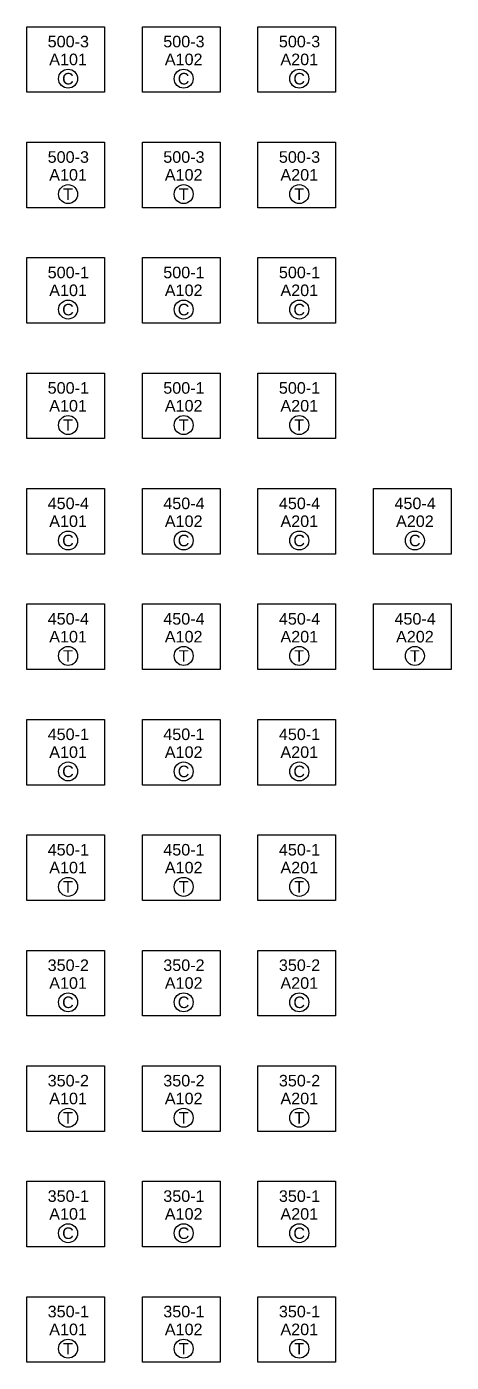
# Model space of a CAD drawing. Extents: x 406321 to 410167, y 2905000 to 2907357.
# Drawn here: x 409500 to 409867, y 2905000 to 2906157 of the extents above; entities that cross this region are included whole.
import ezdxf

# ---------------------------------------------------------------- set-up
doc = ezdxf.new("R2010")
doc.units = 0
doc.header["$LTSCALE"] = 10
doc.header["$MEASUREMENT"] = 0
doc.layers.add('X- Arch Drawings$0$GUIDE-FRAME', color=241, linetype='Continuous')
doc.layers.add('X- Arch Drawings$0$GUIDE-TEXT', color=250, linetype='Continuous')
doc.styles.add('X- Arch Drawings$0$ANNO-A-XS', font='arial.ttf', dxfattribs={"height": 2})

# ---------------------------------------------------------------- blocks, each defined once
blk = doc.blocks.new('X- Arch Drawings$0$500-3C-A101')
at = {"layer": 'X- Arch Drawings$0$GUIDE-FRAME'}
blk.add_lwpolyline([(1250000, 1251800), (1317200, 1251800), (1317200, 1195000), (1250000, 1195000)], close=True, dxfattribs=at)
blk.add_lwpolyline([(1250000, 1251800), (1317200, 1251800), (1317200, 1195000), (1250000, 1195000)], close=True, dxfattribs=at)
at = {"layer": 'X- Arch Drawings$0$GUIDE-TEXT'}
blk.add_circle((1285728, 1206787), 8213, dxfattribs=at)
at = {"layer": 'X- Arch Drawings$0$GUIDE-TEXT', "style": 'X- Arch Drawings$0$ANNO-A-XS'}
for s, p in [('500-3', (1268092, 1233942)), ('A101', (1269438, 1218485)), ('C', (1280612, 1201787))]:
    blk.add_text(s, height=10000, dxfattribs=at).set_placement(p)
blk = doc.blocks.new('X- Arch Drawings$0$500-3C-A102')
at = {"layer": 'X- Arch Drawings$0$GUIDE-FRAME'}
blk.add_lwpolyline([(1350000, 1251800), (1417200, 1251800), (1417200, 1195000), (1350000, 1195000)], close=True, dxfattribs=at)
blk.add_lwpolyline([(1350000, 1251800), (1417200, 1251800), (1417200, 1195000), (1350000, 1195000)], close=True, dxfattribs=at)
at = {"layer": 'X- Arch Drawings$0$GUIDE-TEXT'}
blk.add_circle((1385728, 1206787), 8213, dxfattribs=at)
at = {"layer": 'X- Arch Drawings$0$GUIDE-TEXT', "style": 'X- Arch Drawings$0$ANNO-A-XS'}
for s, p in [('500-3', (1368092, 1233942)), ('A102', (1369438, 1218485)), ('C', (1380612, 1201787))]:
    blk.add_text(s, height=10000, dxfattribs=at).set_placement(p)
blk = doc.blocks.new('X- Arch Drawings$0$500-3C-A201')
at = {"layer": 'X- Arch Drawings$0$GUIDE-FRAME'}
blk.add_lwpolyline([(1450000, 1251800), (1517200, 1251800), (1517200, 1195000), (1450000, 1195000)], close=True, dxfattribs=at)
blk.add_lwpolyline([(1450000, 1251800), (1517200, 1251800), (1517200, 1195000), (1450000, 1195000)], close=True, dxfattribs=at)
at = {"layer": 'X- Arch Drawings$0$GUIDE-TEXT'}
blk.add_circle((1485728, 1206787), 8213, dxfattribs=at)
at = {"layer": 'X- Arch Drawings$0$GUIDE-TEXT', "style": 'X- Arch Drawings$0$ANNO-A-XS'}
for s, p in [('500-3', (1468092, 1233942)), ('A201', (1469438, 1218485)), ('C', (1480612, 1201787))]:
    blk.add_text(s, height=10000, dxfattribs=at).set_placement(p)
blk = doc.blocks.new('X- Arch Drawings$0$500-3T-A101')
at = {"layer": 'X- Arch Drawings$0$GUIDE-FRAME'}
blk.add_lwpolyline([(1250000, 1151800), (1317200, 1151800), (1317200, 1095000), (1250000, 1095000)], close=True, dxfattribs=at)
blk.add_lwpolyline([(1250000, 1151800), (1317200, 1151800), (1317200, 1095000), (1250000, 1095000)], close=True, dxfattribs=at)
at = {"layer": 'X- Arch Drawings$0$GUIDE-TEXT'}
blk.add_circle((1285728, 1106787), 8213, dxfattribs=at)
at = {"layer": 'X- Arch Drawings$0$GUIDE-TEXT', "style": 'X- Arch Drawings$0$ANNO-A-XS'}
for s, p in [('500-3', (1268092, 1133942)), ('A101', (1269438, 1118485)), ('T', (1281438, 1101787))]:
    blk.add_text(s, height=10000, dxfattribs=at).set_placement(p)
blk = doc.blocks.new('X- Arch Drawings$0$500-3T-A102')
at = {"layer": 'X- Arch Drawings$0$GUIDE-FRAME'}
blk.add_lwpolyline([(1350000, 1151800), (1417200, 1151800), (1417200, 1095000), (1350000, 1095000)], close=True, dxfattribs=at)
blk.add_lwpolyline([(1350000, 1151800), (1417200, 1151800), (1417200, 1095000), (1350000, 1095000)], close=True, dxfattribs=at)
at = {"layer": 'X- Arch Drawings$0$GUIDE-TEXT'}
blk.add_circle((1385728, 1106787), 8213, dxfattribs=at)
at = {"layer": 'X- Arch Drawings$0$GUIDE-TEXT', "style": 'X- Arch Drawings$0$ANNO-A-XS'}
for s, p in [('500-3', (1368092, 1133942)), ('A102', (1369438, 1118485)), ('T', (1381438, 1101787))]:
    blk.add_text(s, height=10000, dxfattribs=at).set_placement(p)
blk = doc.blocks.new('X- Arch Drawings$0$500-3T-A201')
at = {"layer": 'X- Arch Drawings$0$GUIDE-FRAME'}
blk.add_lwpolyline([(1450000, 1151800), (1517200, 1151800), (1517200, 1095000), (1450000, 1095000)], close=True, dxfattribs=at)
blk.add_lwpolyline([(1450000, 1151800), (1517200, 1151800), (1517200, 1095000), (1450000, 1095000)], close=True, dxfattribs=at)
at = {"layer": 'X- Arch Drawings$0$GUIDE-TEXT'}
blk.add_circle((1485728, 1106787), 8213, dxfattribs=at)
at = {"layer": 'X- Arch Drawings$0$GUIDE-TEXT', "style": 'X- Arch Drawings$0$ANNO-A-XS'}
for s, p in [('500-3', (1468092, 1133942)), ('A201', (1469438, 1118485)), ('T', (1481438, 1101787))]:
    blk.add_text(s, height=10000, dxfattribs=at).set_placement(p)
blk = doc.blocks.new('X- Arch Drawings$0$500-1C-A101')
at = {"layer": 'X- Arch Drawings$0$GUIDE-FRAME'}
blk.add_lwpolyline([(1250000, 1051800), (1317200, 1051800), (1317200, 995000), (1250000, 995000)], close=True, dxfattribs=at)
blk.add_lwpolyline([(1250000, 1051800), (1317200, 1051800), (1317200, 995000), (1250000, 995000)], close=True, dxfattribs=at)
at = {"layer": 'X- Arch Drawings$0$GUIDE-TEXT'}
blk.add_circle((1285728, 1006787), 8213, dxfattribs=at)
at = {"layer": 'X- Arch Drawings$0$GUIDE-TEXT', "style": 'X- Arch Drawings$0$ANNO-A-XS'}
for s, p in [('500-1', (1268092, 1033942)), ('A101', (1269438, 1018485)), ('C', (1280612, 1001787))]:
    blk.add_text(s, height=10000, dxfattribs=at).set_placement(p)
blk = doc.blocks.new('X- Arch Drawings$0$500-1C-A102')
at = {"layer": 'X- Arch Drawings$0$GUIDE-FRAME'}
blk.add_lwpolyline([(1350000, 1051800), (1417200, 1051800), (1417200, 995000), (1350000, 995000)], close=True, dxfattribs=at)
blk.add_lwpolyline([(1350000, 1051800), (1417200, 1051800), (1417200, 995000), (1350000, 995000)], close=True, dxfattribs=at)
at = {"layer": 'X- Arch Drawings$0$GUIDE-TEXT'}
blk.add_circle((1385728, 1006787), 8213, dxfattribs=at)
at = {"layer": 'X- Arch Drawings$0$GUIDE-TEXT', "style": 'X- Arch Drawings$0$ANNO-A-XS'}
for s, p in [('500-1', (1368092, 1033942)), ('A102', (1369438, 1018485)), ('C', (1380612, 1001787))]:
    blk.add_text(s, height=10000, dxfattribs=at).set_placement(p)
blk = doc.blocks.new('X- Arch Drawings$0$500-1C-A201')
at = {"layer": 'X- Arch Drawings$0$GUIDE-FRAME'}
blk.add_lwpolyline([(1450000, 1051800), (1517200, 1051800), (1517200, 995000), (1450000, 995000)], close=True, dxfattribs=at)
blk.add_lwpolyline([(1450000, 1051800), (1517200, 1051800), (1517200, 995000), (1450000, 995000)], close=True, dxfattribs=at)
at = {"layer": 'X- Arch Drawings$0$GUIDE-TEXT'}
blk.add_circle((1485728, 1006787), 8213, dxfattribs=at)
at = {"layer": 'X- Arch Drawings$0$GUIDE-TEXT', "style": 'X- Arch Drawings$0$ANNO-A-XS'}
for s, p in [('500-1', (1468092, 1033942)), ('A201', (1469438, 1018485)), ('C', (1480612, 1001787))]:
    blk.add_text(s, height=10000, dxfattribs=at).set_placement(p)
blk = doc.blocks.new('X- Arch Drawings$0$500-1T-A101')
at = {"layer": 'X- Arch Drawings$0$GUIDE-FRAME'}
blk.add_lwpolyline([(1250000, 951800), (1317200, 951800), (1317200, 895000), (1250000, 895000)], close=True, dxfattribs=at)
blk.add_lwpolyline([(1250000, 951800), (1317200, 951800), (1317200, 895000), (1250000, 895000)], close=True, dxfattribs=at)
at = {"layer": 'X- Arch Drawings$0$GUIDE-TEXT'}
blk.add_circle((1285728, 906787), 8213, dxfattribs=at)
at = {"layer": 'X- Arch Drawings$0$GUIDE-TEXT', "style": 'X- Arch Drawings$0$ANNO-A-XS'}
for s, p in [('500-1', (1268092, 933942)), ('A101', (1269438, 918485)), ('T', (1281438, 901787))]:
    blk.add_text(s, height=10000, dxfattribs=at).set_placement(p)
blk = doc.blocks.new('X- Arch Drawings$0$500-1T-A102')
at = {"layer": 'X- Arch Drawings$0$GUIDE-FRAME'}
blk.add_lwpolyline([(1350000, 951800), (1417200, 951800), (1417200, 895000), (1350000, 895000)], close=True, dxfattribs=at)
blk.add_lwpolyline([(1350000, 951800), (1417200, 951800), (1417200, 895000), (1350000, 895000)], close=True, dxfattribs=at)
at = {"layer": 'X- Arch Drawings$0$GUIDE-TEXT'}
blk.add_circle((1385728, 906787), 8213, dxfattribs=at)
at = {"layer": 'X- Arch Drawings$0$GUIDE-TEXT', "style": 'X- Arch Drawings$0$ANNO-A-XS'}
for s, p in [('500-1', (1368092, 933942)), ('A102', (1369438, 918485)), ('T', (1381438, 901787))]:
    blk.add_text(s, height=10000, dxfattribs=at).set_placement(p)
blk = doc.blocks.new('X- Arch Drawings$0$500-1T-A201')
at = {"layer": 'X- Arch Drawings$0$GUIDE-FRAME'}
blk.add_lwpolyline([(1450000, 951800), (1517200, 951800), (1517200, 895000), (1450000, 895000)], close=True, dxfattribs=at)
at = {"layer": 'X- Arch Drawings$0$GUIDE-TEXT'}
blk.add_circle((1485728, 906787), 8213, dxfattribs=at)
at = {"layer": 'X- Arch Drawings$0$GUIDE-TEXT', "style": 'X- Arch Drawings$0$ANNO-A-XS'}
for s, p in [('500-1', (1468092, 933942)), ('A201', (1469438, 918485)), ('T', (1481438, 901787))]:
    blk.add_text(s, height=10000, dxfattribs=at).set_placement(p)
blk = doc.blocks.new('X- Arch Drawings$0$450-4C-A101')
at = {"layer": 'X- Arch Drawings$0$GUIDE-FRAME'}
blk.add_lwpolyline([(1250000, 851800), (1317200, 851800), (1317200, 795000), (1250000, 795000)], close=True, dxfattribs=at)
blk.add_lwpolyline([(1250000, 851800), (1317200, 851800), (1317200, 795000), (1250000, 795000)], close=True, dxfattribs=at)
at = {"layer": 'X- Arch Drawings$0$GUIDE-TEXT'}
blk.add_circle((1285728, 806787), 8213, dxfattribs=at)
at = {"layer": 'X- Arch Drawings$0$GUIDE-TEXT', "style": 'X- Arch Drawings$0$ANNO-A-XS'}
for s, p in [('450-4', (1268092, 833942)), ('A101', (1269438, 818485)), ('C', (1280612, 801787))]:
    blk.add_text(s, height=10000, dxfattribs=at).set_placement(p)
blk = doc.blocks.new('X- Arch Drawings$0$450-4C-A102')
at = {"layer": 'X- Arch Drawings$0$GUIDE-FRAME'}
blk.add_lwpolyline([(1350000, 851800), (1417200, 851800), (1417200, 795000), (1350000, 795000)], close=True, dxfattribs=at)
blk.add_lwpolyline([(1350000, 851800), (1417200, 851800), (1417200, 795000), (1350000, 795000)], close=True, dxfattribs=at)
at = {"layer": 'X- Arch Drawings$0$GUIDE-TEXT'}
blk.add_circle((1385728, 806787), 8213, dxfattribs=at)
at = {"layer": 'X- Arch Drawings$0$GUIDE-TEXT', "style": 'X- Arch Drawings$0$ANNO-A-XS'}
for s, p in [('450-4', (1368092, 833942)), ('A102', (1369438, 818485)), ('C', (1380612, 801787))]:
    blk.add_text(s, height=10000, dxfattribs=at).set_placement(p)
blk = doc.blocks.new('X- Arch Drawings$0$450-4C-A201')
at = {"layer": 'X- Arch Drawings$0$GUIDE-FRAME'}
blk.add_lwpolyline([(1450000, 851800), (1517200, 851800), (1517200, 795000), (1450000, 795000)], close=True, dxfattribs=at)
blk.add_lwpolyline([(1450000, 851800), (1517200, 851800), (1517200, 795000), (1450000, 795000)], close=True, dxfattribs=at)
at = {"layer": 'X- Arch Drawings$0$GUIDE-TEXT'}
blk.add_circle((1485728, 806787), 8213, dxfattribs=at)
at = {"layer": 'X- Arch Drawings$0$GUIDE-TEXT', "style": 'X- Arch Drawings$0$ANNO-A-XS'}
for s, p in [('450-4', (1468092, 833942)), ('A201', (1469438, 818485)), ('C', (1480612, 801787))]:
    blk.add_text(s, height=10000, dxfattribs=at).set_placement(p)
blk = doc.blocks.new('X- Arch Drawings$0$450-4C-A202')
at = {"layer": 'X- Arch Drawings$0$GUIDE-FRAME'}
blk.add_lwpolyline([(1550000, 851800), (1617200, 851800), (1617200, 795000), (1550000, 795000)], close=True, dxfattribs=at)
blk.add_lwpolyline([(1550000, 851800), (1617200, 851800), (1617200, 795000), (1550000, 795000)], close=True, dxfattribs=at)
at = {"layer": 'X- Arch Drawings$0$GUIDE-TEXT'}
blk.add_circle((1585728, 806787), 8213, dxfattribs=at)
at = {"layer": 'X- Arch Drawings$0$GUIDE-TEXT', "style": 'X- Arch Drawings$0$ANNO-A-XS'}
for s, p in [('450-4', (1568092, 833942)), ('A202', (1569438, 818485)), ('C', (1580612, 801787))]:
    blk.add_text(s, height=10000, dxfattribs=at).set_placement(p)
blk = doc.blocks.new('X- Arch Drawings$0$450-4T-A101')
at = {"layer": 'X- Arch Drawings$0$GUIDE-FRAME'}
blk.add_lwpolyline([(1250000, 751800), (1317200, 751800), (1317200, 695000), (1250000, 695000)], close=True, dxfattribs=at)
blk.add_lwpolyline([(1250000, 751800), (1317200, 751800), (1317200, 695000), (1250000, 695000)], close=True, dxfattribs=at)
at = {"layer": 'X- Arch Drawings$0$GUIDE-TEXT'}
blk.add_circle((1285728, 706787), 8213, dxfattribs=at)
at = {"layer": 'X- Arch Drawings$0$GUIDE-TEXT', "style": 'X- Arch Drawings$0$ANNO-A-XS'}
for s, p in [('450-4', (1268092, 733942)), ('A101', (1269438, 718485)), ('T', (1281438, 701787))]:
    blk.add_text(s, height=10000, dxfattribs=at).set_placement(p)
blk = doc.blocks.new('X- Arch Drawings$0$450-4T-A102')
at = {"layer": 'X- Arch Drawings$0$GUIDE-FRAME'}
blk.add_lwpolyline([(1350000, 751800), (1417200, 751800), (1417200, 695000), (1350000, 695000)], close=True, dxfattribs=at)
blk.add_lwpolyline([(1350000, 751800), (1417200, 751800), (1417200, 695000), (1350000, 695000)], close=True, dxfattribs=at)
at = {"layer": 'X- Arch Drawings$0$GUIDE-TEXT'}
blk.add_circle((1385728, 706787), 8213, dxfattribs=at)
at = {"layer": 'X- Arch Drawings$0$GUIDE-TEXT', "style": 'X- Arch Drawings$0$ANNO-A-XS'}
for s, p in [('450-4', (1368092, 733942)), ('A102', (1369438, 718485)), ('T', (1381438, 701787))]:
    blk.add_text(s, height=10000, dxfattribs=at).set_placement(p)
blk = doc.blocks.new('X- Arch Drawings$0$450-4T-A201')
at = {"layer": 'X- Arch Drawings$0$GUIDE-FRAME'}
blk.add_lwpolyline([(1450000, 751800), (1517200, 751800), (1517200, 695000), (1450000, 695000)], close=True, dxfattribs=at)
blk.add_lwpolyline([(1450000, 751800), (1517200, 751800), (1517200, 695000), (1450000, 695000)], close=True, dxfattribs=at)
at = {"layer": 'X- Arch Drawings$0$GUIDE-TEXT'}
blk.add_circle((1485728, 706787), 8213, dxfattribs=at)
at = {"layer": 'X- Arch Drawings$0$GUIDE-TEXT', "style": 'X- Arch Drawings$0$ANNO-A-XS'}
for s, p in [('450-4', (1468092, 733942)), ('A201', (1469438, 718485)), ('T', (1481438, 701787))]:
    blk.add_text(s, height=10000, dxfattribs=at).set_placement(p)
blk = doc.blocks.new('X- Arch Drawings$0$450-4T-A202')
at = {"layer": 'X- Arch Drawings$0$GUIDE-FRAME'}
blk.add_lwpolyline([(1550000, 751800), (1617200, 751800), (1617200, 695000), (1550000, 695000)], close=True, dxfattribs=at)
blk.add_lwpolyline([(1550000, 751800), (1617200, 751800), (1617200, 695000), (1550000, 695000)], close=True, dxfattribs=at)
at = {"layer": 'X- Arch Drawings$0$GUIDE-TEXT'}
blk.add_circle((1585728, 706787), 8213, dxfattribs=at)
at = {"layer": 'X- Arch Drawings$0$GUIDE-TEXT', "style": 'X- Arch Drawings$0$ANNO-A-XS'}
for s, p in [('450-4', (1568092, 733942)), ('A202', (1569438, 718485)), ('T', (1581438, 701787))]:
    blk.add_text(s, height=10000, dxfattribs=at).set_placement(p)
blk = doc.blocks.new('X- Arch Drawings$0$450-1C-A101')
at = {"layer": 'X- Arch Drawings$0$GUIDE-FRAME'}
blk.add_lwpolyline([(1250000, 651800), (1317200, 651800), (1317200, 595000), (1250000, 595000)], close=True, dxfattribs=at)
blk.add_lwpolyline([(1250000, 651800), (1317200, 651800), (1317200, 595000), (1250000, 595000)], close=True, dxfattribs=at)
at = {"layer": 'X- Arch Drawings$0$GUIDE-TEXT'}
blk.add_circle((1285728, 606787), 8213, dxfattribs=at)
at = {"layer": 'X- Arch Drawings$0$GUIDE-TEXT', "style": 'X- Arch Drawings$0$ANNO-A-XS'}
for s, p in [('450-1', (1268092, 633942)), ('A101', (1269438, 618485)), ('C', (1280612, 601787))]:
    blk.add_text(s, height=10000, dxfattribs=at).set_placement(p)
blk = doc.blocks.new('X- Arch Drawings$0$450-1C-A102')
at = {"layer": 'X- Arch Drawings$0$GUIDE-FRAME'}
blk.add_lwpolyline([(1350000, 651800), (1417200, 651800), (1417200, 595000), (1350000, 595000)], close=True, dxfattribs=at)
blk.add_lwpolyline([(1350000, 651800), (1417200, 651800), (1417200, 595000), (1350000, 595000)], close=True, dxfattribs=at)
at = {"layer": 'X- Arch Drawings$0$GUIDE-TEXT'}
blk.add_circle((1385728, 606787), 8213, dxfattribs=at)
at = {"layer": 'X- Arch Drawings$0$GUIDE-TEXT', "style": 'X- Arch Drawings$0$ANNO-A-XS'}
for s, p in [('450-1', (1368092, 633942)), ('A102', (1369438, 618485)), ('C', (1380612, 601787))]:
    blk.add_text(s, height=10000, dxfattribs=at).set_placement(p)
blk = doc.blocks.new('X- Arch Drawings$0$450-1C-A201')
at = {"layer": 'X- Arch Drawings$0$GUIDE-FRAME'}
blk.add_lwpolyline([(1450000, 651800), (1517200, 651800), (1517200, 595000), (1450000, 595000)], close=True, dxfattribs=at)
blk.add_lwpolyline([(1450000, 651800), (1517200, 651800), (1517200, 595000), (1450000, 595000)], close=True, dxfattribs=at)
at = {"layer": 'X- Arch Drawings$0$GUIDE-TEXT'}
blk.add_circle((1485728, 606787), 8213, dxfattribs=at)
at = {"layer": 'X- Arch Drawings$0$GUIDE-TEXT', "style": 'X- Arch Drawings$0$ANNO-A-XS'}
for s, p in [('450-1', (1468092, 633942)), ('A201', (1469438, 618485)), ('C', (1480612, 601787))]:
    blk.add_text(s, height=10000, dxfattribs=at).set_placement(p)
blk = doc.blocks.new('X- Arch Drawings$0$450-1T-A101')
at = {"layer": 'X- Arch Drawings$0$GUIDE-FRAME'}
blk.add_lwpolyline([(1250000, 551800), (1317200, 551800), (1317200, 495000), (1250000, 495000)], close=True, dxfattribs=at)
blk.add_lwpolyline([(1250000, 551800), (1317200, 551800), (1317200, 495000), (1250000, 495000)], close=True, dxfattribs=at)
at = {"layer": 'X- Arch Drawings$0$GUIDE-TEXT'}
blk.add_circle((1285728, 506787), 8213, dxfattribs=at)
at = {"layer": 'X- Arch Drawings$0$GUIDE-TEXT', "style": 'X- Arch Drawings$0$ANNO-A-XS'}
for s, p in [('450-1', (1268092, 533942)), ('A101', (1269438, 518485)), ('T', (1281438, 501787))]:
    blk.add_text(s, height=10000, dxfattribs=at).set_placement(p)
blk = doc.blocks.new('X- Arch Drawings$0$450-1T-A102')
at = {"layer": 'X- Arch Drawings$0$GUIDE-FRAME'}
blk.add_lwpolyline([(1350000, 551800), (1417200, 551800), (1417200, 495000), (1350000, 495000)], close=True, dxfattribs=at)
blk.add_lwpolyline([(1350000, 551800), (1417200, 551800), (1417200, 495000), (1350000, 495000)], close=True, dxfattribs=at)
at = {"layer": 'X- Arch Drawings$0$GUIDE-TEXT'}
blk.add_circle((1385728, 506787), 8213, dxfattribs=at)
at = {"layer": 'X- Arch Drawings$0$GUIDE-TEXT', "style": 'X- Arch Drawings$0$ANNO-A-XS'}
for s, p in [('450-1', (1368092, 533942)), ('A102', (1369438, 518485)), ('T', (1381438, 501787))]:
    blk.add_text(s, height=10000, dxfattribs=at).set_placement(p)
blk = doc.blocks.new('X- Arch Drawings$0$450-1T-A201')
at = {"layer": 'X- Arch Drawings$0$GUIDE-FRAME'}
blk.add_lwpolyline([(1450000, 551800), (1517200, 551800), (1517200, 495000), (1450000, 495000)], close=True, dxfattribs=at)
blk.add_lwpolyline([(1450000, 551800), (1517200, 551800), (1517200, 495000), (1450000, 495000)], close=True, dxfattribs=at)
at = {"layer": 'X- Arch Drawings$0$GUIDE-TEXT'}
blk.add_circle((1485728, 506787), 8213, dxfattribs=at)
at = {"layer": 'X- Arch Drawings$0$GUIDE-TEXT', "style": 'X- Arch Drawings$0$ANNO-A-XS'}
for s, p in [('450-1', (1468092, 533942)), ('A201', (1469438, 518485)), ('T', (1481438, 501787))]:
    blk.add_text(s, height=10000, dxfattribs=at).set_placement(p)
blk = doc.blocks.new('X- Arch Drawings$0$350-2C-A101')
at = {"layer": 'X- Arch Drawings$0$GUIDE-FRAME'}
blk.add_lwpolyline([(1250000, 451800), (1317200, 451800), (1317200, 395000), (1250000, 395000)], close=True, dxfattribs=at)
blk.add_lwpolyline([(1250000, 451800), (1317200, 451800), (1317200, 395000), (1250000, 395000)], close=True, dxfattribs=at)
at = {"layer": 'X- Arch Drawings$0$GUIDE-TEXT'}
blk.add_circle((1285728, 406787), 8213, dxfattribs=at)
at = {"layer": 'X- Arch Drawings$0$GUIDE-TEXT', "style": 'X- Arch Drawings$0$ANNO-A-XS'}
for s, p in [('350-2', (1268092, 433942)), ('A101', (1269438, 418485)), ('C', (1280612, 401787))]:
    blk.add_text(s, height=10000, dxfattribs=at).set_placement(p)
blk = doc.blocks.new('X- Arch Drawings$0$350-2C-A102')
at = {"layer": 'X- Arch Drawings$0$GUIDE-FRAME'}
blk.add_lwpolyline([(1350000, 451800), (1417200, 451800), (1417200, 395000), (1350000, 395000)], close=True, dxfattribs=at)
blk.add_lwpolyline([(1350000, 451800), (1417200, 451800), (1417200, 395000), (1350000, 395000)], close=True, dxfattribs=at)
at = {"layer": 'X- Arch Drawings$0$GUIDE-TEXT'}
blk.add_circle((1385728, 406787), 8213, dxfattribs=at)
at = {"layer": 'X- Arch Drawings$0$GUIDE-TEXT', "style": 'X- Arch Drawings$0$ANNO-A-XS'}
for s, p in [('350-2', (1368092, 433942)), ('A102', (1369438, 418485)), ('C', (1380612, 401787))]:
    blk.add_text(s, height=10000, dxfattribs=at).set_placement(p)
blk = doc.blocks.new('X- Arch Drawings$0$350-2C-A201')
at = {"layer": 'X- Arch Drawings$0$GUIDE-FRAME'}
blk.add_lwpolyline([(1450000, 451800), (1517200, 451800), (1517200, 395000), (1450000, 395000)], close=True, dxfattribs=at)
blk.add_lwpolyline([(1450000, 451800), (1517200, 451800), (1517200, 395000), (1450000, 395000)], close=True, dxfattribs=at)
at = {"layer": 'X- Arch Drawings$0$GUIDE-TEXT'}
blk.add_circle((1485728, 406787), 8213, dxfattribs=at)
at = {"layer": 'X- Arch Drawings$0$GUIDE-TEXT', "style": 'X- Arch Drawings$0$ANNO-A-XS'}
for s, p in [('350-2', (1468092, 433942)), ('A201', (1469438, 418485)), ('C', (1480612, 401787))]:
    blk.add_text(s, height=10000, dxfattribs=at).set_placement(p)
blk = doc.blocks.new('X- Arch Drawings$0$350-2T-A101')
at = {"layer": 'X- Arch Drawings$0$GUIDE-FRAME'}
blk.add_lwpolyline([(1250000, 351800), (1317200, 351800), (1317200, 295000), (1250000, 295000)], close=True, dxfattribs=at)
blk.add_lwpolyline([(1250000, 351800), (1317200, 351800), (1317200, 295000), (1250000, 295000)], close=True, dxfattribs=at)
at = {"layer": 'X- Arch Drawings$0$GUIDE-TEXT'}
blk.add_circle((1285728, 306787), 8213, dxfattribs=at)
at = {"layer": 'X- Arch Drawings$0$GUIDE-TEXT', "style": 'X- Arch Drawings$0$ANNO-A-XS'}
for s, p in [('350-2', (1268092, 333942)), ('A101', (1269438, 318485)), ('T', (1281438, 301787))]:
    blk.add_text(s, height=10000, dxfattribs=at).set_placement(p)
blk = doc.blocks.new('X- Arch Drawings$0$350-2T-A102')
at = {"layer": 'X- Arch Drawings$0$GUIDE-FRAME'}
blk.add_lwpolyline([(1350000, 351800), (1417200, 351800), (1417200, 295000), (1350000, 295000)], close=True, dxfattribs=at)
blk.add_lwpolyline([(1350000, 351800), (1417200, 351800), (1417200, 295000), (1350000, 295000)], close=True, dxfattribs=at)
at = {"layer": 'X- Arch Drawings$0$GUIDE-TEXT'}
blk.add_circle((1385728, 306787), 8213, dxfattribs=at)
at = {"layer": 'X- Arch Drawings$0$GUIDE-TEXT', "style": 'X- Arch Drawings$0$ANNO-A-XS'}
for s, p in [('350-2', (1368092, 333942)), ('A102', (1369438, 318485)), ('T', (1381438, 301787))]:
    blk.add_text(s, height=10000, dxfattribs=at).set_placement(p)
blk = doc.blocks.new('X- Arch Drawings$0$350-2T-A201')
at = {"layer": 'X- Arch Drawings$0$GUIDE-FRAME'}
blk.add_lwpolyline([(1450000, 351800), (1517200, 351800), (1517200, 295000), (1450000, 295000)], close=True, dxfattribs=at)
blk.add_lwpolyline([(1450000, 351800), (1517200, 351800), (1517200, 295000), (1450000, 295000)], close=True, dxfattribs=at)
at = {"layer": 'X- Arch Drawings$0$GUIDE-TEXT'}
blk.add_circle((1485728, 306787), 8213, dxfattribs=at)
at = {"layer": 'X- Arch Drawings$0$GUIDE-TEXT', "style": 'X- Arch Drawings$0$ANNO-A-XS'}
for s, p in [('350-2', (1468092, 333942)), ('A201', (1469438, 318485)), ('T', (1481438, 301787))]:
    blk.add_text(s, height=10000, dxfattribs=at).set_placement(p)
blk = doc.blocks.new('X- Arch Drawings$0$350-1C-A101')
at = {"layer": 'X- Arch Drawings$0$GUIDE-FRAME'}
blk.add_lwpolyline([(1250000, 251800), (1317200, 251800), (1317200, 195000), (1250000, 195000)], close=True, dxfattribs=at)
blk.add_lwpolyline([(1250000, 251800), (1317200, 251800), (1317200, 195000), (1250000, 195000)], close=True, dxfattribs=at)
at = {"layer": 'X- Arch Drawings$0$GUIDE-TEXT'}
blk.add_circle((1285728, 206787), 8213, dxfattribs=at)
at = {"layer": 'X- Arch Drawings$0$GUIDE-TEXT', "style": 'X- Arch Drawings$0$ANNO-A-XS'}
for s, p in [('350-1', (1268092, 233942)), ('A101', (1269438, 218485)), ('C', (1280612, 201787))]:
    blk.add_text(s, height=10000, dxfattribs=at).set_placement(p)
blk = doc.blocks.new('X- Arch Drawings$0$350-1C-A102')
at = {"layer": 'X- Arch Drawings$0$GUIDE-FRAME'}
blk.add_lwpolyline([(1350000, 251800), (1417200, 251800), (1417200, 195000), (1350000, 195000)], close=True, dxfattribs=at)
blk.add_lwpolyline([(1350000, 251800), (1417200, 251800), (1417200, 195000), (1350000, 195000)], close=True, dxfattribs=at)
at = {"layer": 'X- Arch Drawings$0$GUIDE-TEXT'}
blk.add_circle((1385728, 206787), 8213, dxfattribs=at)
at = {"layer": 'X- Arch Drawings$0$GUIDE-TEXT', "style": 'X- Arch Drawings$0$ANNO-A-XS'}
for s, p in [('350-1', (1368092, 233942)), ('A102', (1369438, 218485)), ('C', (1380612, 201787))]:
    blk.add_text(s, height=10000, dxfattribs=at).set_placement(p)
blk = doc.blocks.new('X- Arch Drawings$0$350-1C-A201')
at = {"layer": 'X- Arch Drawings$0$GUIDE-FRAME'}
blk.add_lwpolyline([(1450000, 251800), (1517200, 251800), (1517200, 195000), (1450000, 195000)], close=True, dxfattribs=at)
at = {"layer": 'X- Arch Drawings$0$GUIDE-TEXT'}
blk.add_circle((1485728, 206787), 8213, dxfattribs=at)
at = {"layer": 'X- Arch Drawings$0$GUIDE-TEXT', "style": 'X- Arch Drawings$0$ANNO-A-XS'}
for s, p in [('350-1', (1468092, 233942)), ('A201', (1469438, 218485)), ('C', (1480612, 201787))]:
    blk.add_text(s, height=10000, dxfattribs=at).set_placement(p)
blk = doc.blocks.new('X- Arch Drawings$0$350-1T-A101')
at = {"layer": 'X- Arch Drawings$0$GUIDE-FRAME'}
blk.add_lwpolyline([(1250000, 151800), (1317200, 151800), (1317200, 95000), (1250000, 95000)], close=True, dxfattribs=at)
blk.add_lwpolyline([(1250000, 151800), (1317200, 151800), (1317200, 95000), (1250000, 95000)], close=True, dxfattribs=at)
at = {"layer": 'X- Arch Drawings$0$GUIDE-TEXT'}
blk.add_circle((1285728, 106787), 8213, dxfattribs=at)
at = {"layer": 'X- Arch Drawings$0$GUIDE-TEXT', "style": 'X- Arch Drawings$0$ANNO-A-XS'}
for s, p in [('350-1', (1268092, 133942)), ('A101', (1269438, 118485)), ('T', (1281438, 101787))]:
    blk.add_text(s, height=10000, dxfattribs=at).set_placement(p)
blk = doc.blocks.new('X- Arch Drawings$0$350-1T-A102')
at = {"layer": 'X- Arch Drawings$0$GUIDE-FRAME'}
blk.add_lwpolyline([(1350000, 151800), (1417200, 151800), (1417200, 95000), (1350000, 95000)], close=True, dxfattribs=at)
blk.add_lwpolyline([(1350000, 151800), (1417200, 151800), (1417200, 95000), (1350000, 95000)], close=True, dxfattribs=at)
at = {"layer": 'X- Arch Drawings$0$GUIDE-TEXT'}
blk.add_circle((1385728, 106787), 8213, dxfattribs=at)
at = {"layer": 'X- Arch Drawings$0$GUIDE-TEXT', "style": 'X- Arch Drawings$0$ANNO-A-XS'}
for s, p in [('350-1', (1368092, 133942)), ('A102', (1369438, 118485)), ('T', (1381438, 101787))]:
    blk.add_text(s, height=10000, dxfattribs=at).set_placement(p)
blk = doc.blocks.new('X- Arch Drawings$0$350-1T-A201')
at = {"layer": 'X- Arch Drawings$0$GUIDE-FRAME'}
blk.add_lwpolyline([(1450000, 151800), (1517200, 151800), (1517200, 95000), (1450000, 95000)], close=True, dxfattribs=at)
at = {"layer": 'X- Arch Drawings$0$GUIDE-TEXT'}
blk.add_circle((1485728, 106787), 8213, dxfattribs=at)
at = {"layer": 'X- Arch Drawings$0$GUIDE-TEXT', "style": 'X- Arch Drawings$0$ANNO-A-XS'}
for s, p in [('350-1', (1468092, 133942)), ('A201', (1469438, 118485)), ('T', (1481438, 101787))]:
    blk.add_text(s, height=10000, dxfattribs=at).set_placement(p)
blk = doc.blocks.new('X- Arch Drawings')
for name in ['X- Arch Drawings$0$500-3C-A101', 'X- Arch Drawings$0$500-3C-A102', 'X- Arch Drawings$0$500-3C-A201', 'X- Arch Drawings$0$500-3T-A101', 'X- Arch Drawings$0$500-3T-A102', 'X- Arch Drawings$0$500-3T-A201', 'X- Arch Drawings$0$500-1C-A101', 'X- Arch Drawings$0$500-1C-A102', 'X- Arch Drawings$0$500-1C-A201', 'X- Arch Drawings$0$500-1T-A101', 'X- Arch Drawings$0$500-1T-A102', 'X- Arch Drawings$0$500-1T-A201', 'X- Arch Drawings$0$450-4C-A101', 'X- Arch Drawings$0$450-4C-A102', 'X- Arch Drawings$0$450-4C-A201', 'X- Arch Drawings$0$450-4C-A202', 'X- Arch Drawings$0$450-4T-A101', 'X- Arch Drawings$0$450-4T-A102', 'X- Arch Drawings$0$450-4T-A201', 'X- Arch Drawings$0$450-4T-A202', 'X- Arch Drawings$0$450-1C-A101', 'X- Arch Drawings$0$450-1C-A102', 'X- Arch Drawings$0$450-1C-A201', 'X- Arch Drawings$0$450-1T-A101', 'X- Arch Drawings$0$450-1T-A102', 'X- Arch Drawings$0$450-1T-A201', 'X- Arch Drawings$0$350-2C-A101', 'X- Arch Drawings$0$350-2C-A102', 'X- Arch Drawings$0$350-2C-A201', 'X- Arch Drawings$0$350-2T-A101', 'X- Arch Drawings$0$350-2T-A102', 'X- Arch Drawings$0$350-2T-A201', 'X- Arch Drawings$0$350-1C-A101', 'X- Arch Drawings$0$350-1C-A102', 'X- Arch Drawings$0$350-1C-A201', 'X- Arch Drawings$0$350-1T-A101', 'X- Arch Drawings$0$350-1T-A102', 'X- Arch Drawings$0$350-1T-A201']:
    blk.add_blockref(name, (0, 0))

msp = doc.modelspace()

# ---------------------------------------------------------------- block references
at = {"xscale": 0.001, "yscale": 0.001, "zscale": 0.001}
msp.add_blockref('X- Arch Drawings', (408250, 2904905), dxfattribs=at)

doc.saveas('drawing.dxf')
